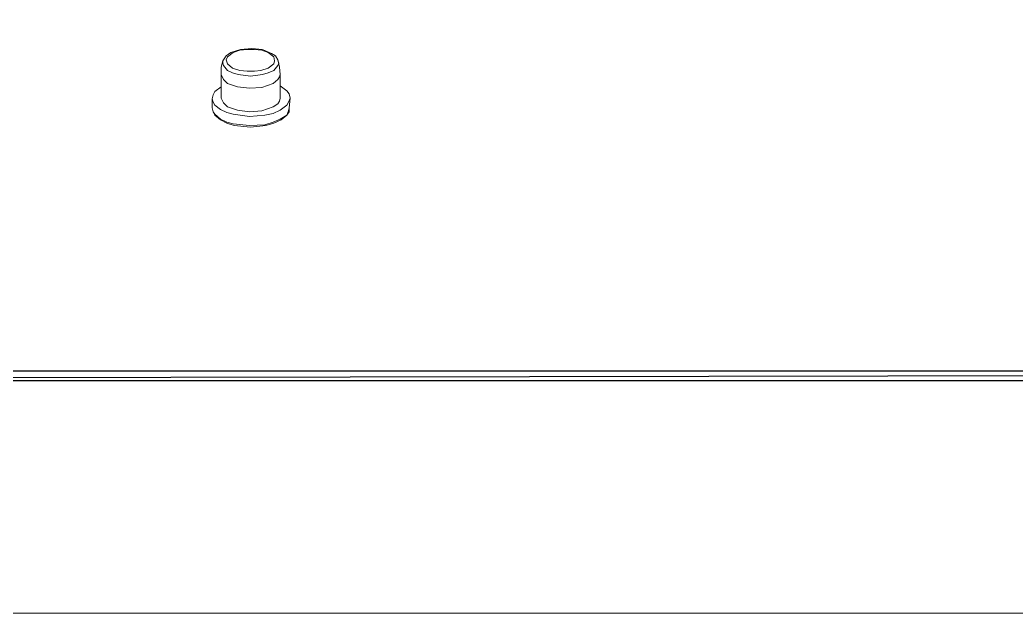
# Model space of a CAD drawing. Header units: centimetres. Extents: x -22.4 to 6.2, y -30.9 to -11.
# Drawn here: x -12.86 to -7.65, y -30.91 to -27.81 of the extents above; entities that cross this region are included whole.
import ezdxf

# ---------------------------------------------------------------- set-up
doc = ezdxf.new("R2010")
doc.units = ezdxf.units.CM
doc.header["$MEASUREMENT"] = 0
doc.layers.add('layer 1', color=7, linetype='Continuous')

msp = doc.modelspace()

# ---------------------------------------------------------------- linework, layer by layer
at = {"layer": 'layer 1', "lineweight": 9}
for points, knots in [([(-21.92211, -30.90598), (-21.92211, -30.90598), (6.24226, -30.90598), (6.24226, -30.90598), (6.24226, -30.90598), (6.24226, -30.90598), (6.24226, -11.33528), (6.24226, -11.33528), (6.24226, -11.33528), (6.24226, -11.33528), (-21.92211, -11.33528), (-21.92211, -11.33528), (-21.92211, -11.33528), (-21.92211, -11.33528), (-21.92211, -30.90598), (-21.92211, -30.90598)], [0, 0, 0, 0, 0.2, 0.2, 0.2, 0.2, 0.4, 0.4, 0.4, 0.4, 0.6, 0.6, 0.6, 0.6, 1, 1, 1, 1]), ([(-11.59229, -27.96063), (-11.59229, -27.96063), (-11.64732, -27.95639), (-11.64732, -27.95639), (-11.64732, -27.95639), (-11.64732, -27.95639), (-11.70659, -27.96063), (-11.70659, -27.96063), (-11.70659, -27.96063), (-11.70659, -27.96063), (-11.75739, -27.97756), (-11.75739, -27.97756), (-11.75739, -27.97756), (-11.75739, -27.97756), (-11.78279, -27.99449), (-11.78279, -27.99449), (-11.78279, -27.99449), (-11.78279, -27.99449), (-11.79972, -28.01989), (-11.79972, -28.01989)], [0, 0, 0, 0, 0.1666667, 0.1666667, 0.1666667, 0.1666667, 0.3333333, 0.3333333, 0.3333333, 0.3333333, 0.5, 0.5, 0.5, 0.5, 0.6666667, 0.6666667, 0.6666667, 0.6666667, 1, 1, 1, 1]), ([(-11.71082, -28.07069), (-11.71082, -28.07069), (-11.74892, -28.05799), (-11.74892, -28.05799), (-11.74892, -28.05799), (-11.74892, -28.05799), (-11.77432, -28.03683), (-11.77432, -28.03683), (-11.77432, -28.03683), (-11.77432, -28.03683), (-11.78279, -28.01566), (-11.78279, -28.01566), (-11.78279, -28.01566), (-11.78279, -28.01566), (-11.77432, -27.99873), (-11.77432, -27.99873), (-11.77432, -27.99873), (-11.77432, -27.99873), (-11.74469, -27.97756), (-11.74469, -27.97756), (-11.74469, -27.97756), (-11.74469, -27.97756), (-11.71082, -27.96486), (-11.71082, -27.96486), (-11.71082, -27.96486), (-11.71082, -27.96486), (-11.67272, -27.96063), (-11.67272, -27.96063), (-11.67272, -27.96063), (-11.67272, -27.96063), (-11.63462, -27.96063), (-11.63462, -27.96063), (-11.63462, -27.96063), (-11.63462, -27.96063), (-11.59652, -27.96486), (-11.59652, -27.96486)], [0, 0, 0, 0, 0.1, 0.1, 0.1, 0.1, 0.2, 0.2, 0.2, 0.2, 0.3, 0.3, 0.3, 0.3, 0.4, 0.4, 0.4, 0.4, 0.5, 0.5, 0.5, 0.5, 0.6, 0.6, 0.6, 0.6, 0.7, 0.7, 0.7, 0.7, 0.8, 0.8, 0.8, 0.8, 1, 1, 1, 1]), ([(-11.51185, -28.01566), (-11.51185, -28.01566), (-11.52455, -27.99449), (-11.52455, -27.99449), (-11.52455, -27.99449), (-11.52455, -27.99449), (-11.54572, -27.98179), (-11.54572, -27.98179), (-11.54572, -27.98179), (-11.54572, -27.98179), (-11.59229, -27.96063), (-11.59229, -27.96063)], [0, 0, 0, 0, 0.25, 0.25, 0.25, 0.25, 0.5, 0.5, 0.5, 0.5, 1, 1, 1, 1]), ([(-11.59652, -27.96486), (-11.59652, -27.96486), (-11.56265, -27.97756), (-11.56265, -27.97756), (-11.56265, -27.97756), (-11.56265, -27.97756), (-11.53302, -27.99873), (-11.53302, -27.99873), (-11.53302, -27.99873), (-11.53302, -27.99873), (-11.52879, -28.01989), (-11.52879, -28.01989), (-11.52879, -28.01989), (-11.52879, -28.01989), (-11.53302, -28.03683), (-11.53302, -28.03683), (-11.53302, -28.03683), (-11.53302, -28.03683), (-11.56265, -28.05799), (-11.56265, -28.05799), (-11.56265, -28.05799), (-11.56265, -28.05799), (-11.60075, -28.07069), (-11.60075, -28.07069), (-11.60075, -28.07069), (-11.60075, -28.07069), (-11.63462, -28.07493), (-11.63462, -28.07493), (-11.63462, -28.07493), (-11.63462, -28.07493), (-11.67272, -28.07493), (-11.67272, -28.07493), (-11.67272, -28.07493), (-11.67272, -28.07493), (-11.71082, -28.07069), (-11.71082, -28.07069)], [0, 0, 0, 0, 0.1, 0.1, 0.1, 0.1, 0.2, 0.2, 0.2, 0.2, 0.3, 0.3, 0.3, 0.3, 0.4, 0.4, 0.4, 0.4, 0.5, 0.5, 0.5, 0.5, 0.6, 0.6, 0.6, 0.6, 0.7, 0.7, 0.7, 0.7, 0.8, 0.8, 0.8, 0.8, 1, 1, 1, 1]), ([(-11.79972, -28.01989), (-11.79972, -28.01989), (-11.80819, -28.05376), (-11.80819, -28.05376), (-11.80819, -28.05376), (-11.80819, -28.05376), (-11.80819, -28.09186), (-11.80819, -28.09186)], [0, 0, 0, 0, 0.3333333, 0.3333333, 0.3333333, 0.3333333, 1, 1, 1, 1]), ([(-11.71929, -28.09186), (-11.71929, -28.09186), (-11.74892, -28.08339), (-11.74892, -28.08339), (-11.74892, -28.08339), (-11.74892, -28.08339), (-11.77432, -28.07069), (-11.77432, -28.07069), (-11.77432, -28.07069), (-11.77432, -28.07069), (-11.79549, -28.04529), (-11.79549, -28.04529), (-11.79549, -28.04529), (-11.79549, -28.04529), (-11.79972, -28.03259), (-11.79972, -28.03259), (-11.79972, -28.03259), (-11.79972, -28.03259), (-11.79972, -28.01989), (-11.79972, -28.01989)], [0, 0, 0, 0, 0.1666667, 0.1666667, 0.1666667, 0.1666667, 0.3333333, 0.3333333, 0.3333333, 0.3333333, 0.5, 0.5, 0.5, 0.5, 0.6666667, 0.6666667, 0.6666667, 0.6666667, 1, 1, 1, 1]), ([(-11.51185, -28.01566), (-11.51185, -28.01566), (-11.50762, -28.03259), (-11.50762, -28.03259), (-11.50762, -28.03259), (-11.50762, -28.03259), (-11.51185, -28.04529), (-11.51185, -28.04529), (-11.51185, -28.04529), (-11.51185, -28.04529), (-11.53302, -28.07069), (-11.53302, -28.07069), (-11.53302, -28.07069), (-11.53302, -28.07069), (-11.56265, -28.08339), (-11.56265, -28.08339), (-11.56265, -28.08339), (-11.56265, -28.08339), (-11.59229, -28.09186), (-11.59229, -28.09186), (-11.59229, -28.09186), (-11.59229, -28.09186), (-11.65579, -28.10033), (-11.65579, -28.10033), (-11.65579, -28.10033), (-11.65579, -28.10033), (-11.71929, -28.09186), (-11.71929, -28.09186)], [0, 0, 0, 0, 0.125, 0.125, 0.125, 0.125, 0.25, 0.25, 0.25, 0.25, 0.375, 0.375, 0.375, 0.375, 0.5, 0.5, 0.5, 0.5, 0.625, 0.625, 0.625, 0.625, 0.75, 0.75, 0.75, 0.75, 1, 1, 1, 1]), ([(-11.49915, -28.09186), (-11.49915, -28.09186), (-11.50339, -28.05376), (-11.50339, -28.05376), (-11.50339, -28.05376), (-11.50339, -28.05376), (-11.51185, -28.01566), (-11.51185, -28.01566)], [0, 0, 0, 0, 0.3333333, 0.3333333, 0.3333333, 0.3333333, 1, 1, 1, 1]), ([(-11.80819, -28.09186), (-11.80819, -28.09186), (-11.79549, -28.11726), (-11.79549, -28.11726), (-11.79549, -28.11726), (-11.79549, -28.11726), (-11.77432, -28.13843), (-11.77432, -28.13843), (-11.77432, -28.13843), (-11.77432, -28.13843), (-11.72352, -28.15536), (-11.72352, -28.15536)], [0, 0, 0, 0, 0.25, 0.25, 0.25, 0.25, 0.5, 0.5, 0.5, 0.5, 1, 1, 1, 1]), ([(-11.49915, -28.09186), (-11.49915, -28.09186), (-11.50339, -28.10456), (-11.50339, -28.10456), (-11.50339, -28.10456), (-11.50339, -28.10456), (-11.51185, -28.11726), (-11.51185, -28.11726), (-11.51185, -28.11726), (-11.51185, -28.11726), (-11.53725, -28.13843), (-11.53725, -28.13843), (-11.53725, -28.13843), (-11.53725, -28.13843), (-11.59652, -28.15959), (-11.59652, -28.15959), (-11.59652, -28.15959), (-11.59652, -28.15959), (-11.66002, -28.16383), (-11.66002, -28.16383), (-11.66002, -28.16383), (-11.66002, -28.16383), (-11.72352, -28.15536), (-11.72352, -28.15536)], [0, 0, 0, 0, 0.1428571, 0.1428571, 0.1428571, 0.1428571, 0.2857143, 0.2857143, 0.2857143, 0.2857143, 0.4285714, 0.4285714, 0.4285714, 0.4285714, 0.5714286, 0.5714286, 0.5714286, 0.5714286, 0.7142857, 0.7142857, 0.7142857, 0.7142857, 1, 1, 1, 1]), ([(-11.80819, -28.15536), (-11.80819, -28.15536), (-11.84205, -28.18076), (-11.84205, -28.18076), (-11.84205, -28.18076), (-11.84205, -28.18076), (-11.85052, -28.19769), (-11.85052, -28.19769), (-11.85052, -28.19769), (-11.85052, -28.19769), (-11.85475, -28.21886), (-11.85475, -28.21886)], [0, 0, 0, 0, 0.25, 0.25, 0.25, 0.25, 0.5, 0.5, 0.5, 0.5, 1, 1, 1, 1]), ([(-11.49915, -28.15113), (-11.49915, -28.15113), (-11.46529, -28.17653), (-11.46529, -28.17653), (-11.46529, -28.17653), (-11.46529, -28.17653), (-11.45259, -28.19346), (-11.45259, -28.19346), (-11.45259, -28.19346), (-11.45259, -28.19346), (-11.44835, -28.21463), (-11.44835, -28.21463)], [0, 0, 0, 0, 0.25, 0.25, 0.25, 0.25, 0.5, 0.5, 0.5, 0.5, 1, 1, 1, 1]), ([(-11.85475, -28.21886), (-11.85475, -28.21886), (-11.85052, -28.23579), (-11.85052, -28.23579), (-11.85052, -28.23579), (-11.85052, -28.23579), (-11.84205, -28.25273), (-11.84205, -28.25273), (-11.84205, -28.25273), (-11.84205, -28.25273), (-11.81242, -28.27389), (-11.81242, -28.27389), (-11.81242, -28.27389), (-11.81242, -28.27389), (-11.77855, -28.29083), (-11.77855, -28.29083), (-11.77855, -28.29083), (-11.77855, -28.29083), (-11.74469, -28.29929), (-11.74469, -28.29929)], [0, 0, 0, 0, 0.1666667, 0.1666667, 0.1666667, 0.1666667, 0.3333333, 0.3333333, 0.3333333, 0.3333333, 0.5, 0.5, 0.5, 0.5, 0.6666667, 0.6666667, 0.6666667, 0.6666667, 1, 1, 1, 1]), ([(-11.80819, -28.21463), (-11.80819, -28.21463), (-11.79549, -28.24003), (-11.79549, -28.24003), (-11.79549, -28.24003), (-11.79549, -28.24003), (-11.77432, -28.26119), (-11.77432, -28.26119), (-11.77432, -28.26119), (-11.77432, -28.26119), (-11.72352, -28.27813), (-11.72352, -28.27813)], [0, 0, 0, 0, 0.25, 0.25, 0.25, 0.25, 0.5, 0.5, 0.5, 0.5, 1, 1, 1, 1]), ([(-11.44835, -28.21463), (-11.44835, -28.21463), (-11.45682, -28.23579), (-11.45682, -28.23579), (-11.45682, -28.23579), (-11.45682, -28.23579), (-11.46529, -28.25273), (-11.46529, -28.25273), (-11.46529, -28.25273), (-11.46529, -28.25273), (-11.49915, -28.27813), (-11.49915, -28.27813), (-11.49915, -28.27813), (-11.49915, -28.27813), (-11.53725, -28.29506), (-11.53725, -28.29506), (-11.53725, -28.29506), (-11.53725, -28.29506), (-11.57959, -28.30353), (-11.57959, -28.30353), (-11.57959, -28.30353), (-11.57959, -28.30353), (-11.66002, -28.31199), (-11.66002, -28.31199), (-11.66002, -28.31199), (-11.66002, -28.31199), (-11.74469, -28.29929), (-11.74469, -28.29929)], [0, 0, 0, 0, 0.125, 0.125, 0.125, 0.125, 0.25, 0.25, 0.25, 0.25, 0.375, 0.375, 0.375, 0.375, 0.5, 0.5, 0.5, 0.5, 0.625, 0.625, 0.625, 0.625, 0.75, 0.75, 0.75, 0.75, 1, 1, 1, 1]), ([(-11.49915, -28.21463), (-11.49915, -28.21463), (-11.50339, -28.23156), (-11.50339, -28.23156), (-11.50339, -28.23156), (-11.50339, -28.23156), (-11.51185, -28.24426), (-11.51185, -28.24426), (-11.51185, -28.24426), (-11.51185, -28.24426), (-11.53725, -28.26119), (-11.53725, -28.26119), (-11.53725, -28.26119), (-11.53725, -28.26119), (-11.59652, -28.28236), (-11.59652, -28.28236), (-11.59652, -28.28236), (-11.59652, -28.28236), (-11.66002, -28.28659), (-11.66002, -28.28659), (-11.66002, -28.28659), (-11.66002, -28.28659), (-11.72352, -28.27813), (-11.72352, -28.27813)], [0, 0, 0, 0, 0.1428571, 0.1428571, 0.1428571, 0.1428571, 0.2857143, 0.2857143, 0.2857143, 0.2857143, 0.4285714, 0.4285714, 0.4285714, 0.4285714, 0.5714286, 0.5714286, 0.5714286, 0.5714286, 0.7142857, 0.7142857, 0.7142857, 0.7142857, 1, 1, 1, 1]), ([(-11.85475, -28.26543), (-11.85475, -28.26543), (-11.85052, -28.28659), (-11.85052, -28.28659), (-11.85052, -28.28659), (-11.85052, -28.28659), (-11.84205, -28.29929), (-11.84205, -28.29929), (-11.84205, -28.29929), (-11.84205, -28.29929), (-11.81242, -28.32469), (-11.81242, -28.32469), (-11.81242, -28.32469), (-11.81242, -28.32469), (-11.77855, -28.34163), (-11.77855, -28.34163), (-11.77855, -28.34163), (-11.77855, -28.34163), (-11.74469, -28.35009), (-11.74469, -28.35009)], [0, 0, 0, 0, 0.1666667, 0.1666667, 0.1666667, 0.1666667, 0.3333333, 0.3333333, 0.3333333, 0.3333333, 0.5, 0.5, 0.5, 0.5, 0.6666667, 0.6666667, 0.6666667, 0.6666667, 1, 1, 1, 1]), ([(-11.85475, -28.26543), (-11.85475, -28.26543), (-11.85052, -28.28659), (-11.85052, -28.28659), (-11.85052, -28.28659), (-11.85052, -28.28659), (-11.84205, -28.30353), (-11.84205, -28.30353), (-11.84205, -28.30353), (-11.84205, -28.30353), (-11.81242, -28.32893), (-11.81242, -28.32893), (-11.81242, -28.32893), (-11.81242, -28.32893), (-11.77855, -28.34586), (-11.77855, -28.34586), (-11.77855, -28.34586), (-11.77855, -28.34586), (-11.74045, -28.35856), (-11.74045, -28.35856), (-11.74045, -28.35856), (-11.74045, -28.35856), (-11.65579, -28.36703), (-11.65579, -28.36703), (-11.65579, -28.36703), (-11.65579, -28.36703), (-11.57535, -28.35856), (-11.57535, -28.35856), (-11.57535, -28.35856), (-11.57535, -28.35856), (-11.53302, -28.34586), (-11.53302, -28.34586), (-11.53302, -28.34586), (-11.53302, -28.34586), (-11.49492, -28.32893), (-11.49492, -28.32893), (-11.49492, -28.32893), (-11.49492, -28.32893), (-11.46529, -28.30353), (-11.46529, -28.30353), (-11.46529, -28.30353), (-11.46529, -28.30353), (-11.45259, -28.28659), (-11.45259, -28.28659), (-11.45259, -28.28659), (-11.45259, -28.28659), (-11.45259, -28.26543), (-11.45259, -28.26543)], [0, 0, 0, 0, 0.0769231, 0.0769231, 0.0769231, 0.0769231, 0.1538462, 0.1538462, 0.1538462, 0.1538462, 0.2307692, 0.2307692, 0.2307692, 0.2307692, 0.3076923, 0.3076923, 0.3076923, 0.3076923, 0.3846154, 0.3846154, 0.3846154, 0.3846154, 0.4615385, 0.4615385, 0.4615385, 0.4615385, 0.5384615, 0.5384615, 0.5384615, 0.5384615, 0.6153846, 0.6153846, 0.6153846, 0.6153846, 0.6923077, 0.6923077, 0.6923077, 0.6923077, 0.7692308, 0.7692308, 0.7692308, 0.7692308, 0.8461538, 0.8461538, 0.8461538, 0.8461538, 1, 1, 1, 1]), ([(-11.74469, -28.35009), (-11.74469, -28.35009), (-11.66002, -28.35856), (-11.66002, -28.35856), (-11.66002, -28.35856), (-11.66002, -28.35856), (-11.57959, -28.35433), (-11.57959, -28.35433), (-11.57959, -28.35433), (-11.57959, -28.35433), (-11.53725, -28.34163), (-11.53725, -28.34163), (-11.53725, -28.34163), (-11.53725, -28.34163), (-11.49915, -28.32469), (-11.49915, -28.32469), (-11.49915, -28.32469), (-11.49915, -28.32469), (-11.46529, -28.30353), (-11.46529, -28.30353), (-11.46529, -28.30353), (-11.46529, -28.30353), (-11.45682, -28.28236), (-11.45682, -28.28236), (-11.45682, -28.28236), (-11.45682, -28.28236), (-11.45259, -28.26543), (-11.45259, -28.26543)], [0, 0, 0, 0, 0.125, 0.125, 0.125, 0.125, 0.25, 0.25, 0.25, 0.25, 0.375, 0.375, 0.375, 0.375, 0.5, 0.5, 0.5, 0.5, 0.625, 0.625, 0.625, 0.625, 0.75, 0.75, 0.75, 0.75, 1, 1, 1, 1])]:
    msp.add_open_spline(points, degree=3, knots=knots, dxfattribs=at)
for points in [[(-11.80819, -28.21463), (-11.80819, -28.21463), (-11.80819, -28.09186), (-11.80819, -28.09186)], [(-11.49915, -28.21463), (-11.49915, -28.21463), (-11.49915, -28.09186), (-11.49915, -28.09186)], [(-11.85475, -28.26543), (-11.85475, -28.26543), (-11.85475, -28.21886), (-11.85475, -28.21886)], [(-11.45259, -28.26543), (-11.45259, -28.26543), (-11.44835, -28.21463), (-11.44835, -28.21463)]]:
    msp.add_open_spline(points, degree=3, dxfattribs=at)
at = {"layer": 'layer 1'}
for points in [[(4.84575, -29.69206), (4.84575, -29.69206), (4.79495, -29.64126), (4.79495, -29.64126), (4.79495, -29.64126), (4.79495, -29.64126), (-22.37881, -29.69206), (-22.37881, -29.69206), (-22.37881, -29.69206), (-22.37881, -29.69206), (4.84575, -29.69206), (4.84575, -29.69206)], [(4.79495, -29.64126), (4.79495, -29.64126), (-22.37881, -29.69206), (-22.37881, -29.69206), (-22.37881, -29.69206), (-22.37881, -29.69206), (-22.37881, -29.64126), (-22.37881, -29.64126), (-22.37881, -29.64126), (-22.37881, -29.64126), (4.79495, -29.64126), (4.79495, -29.64126)]]:
    msp.add_open_spline(points, degree=3, knots=[0, 0, 0, 0, 0.25, 0.25, 0.25, 0.25, 0.5, 0.5, 0.5, 0.5, 1, 1, 1, 1], dxfattribs=at)

doc.saveas('drawing.dxf')
